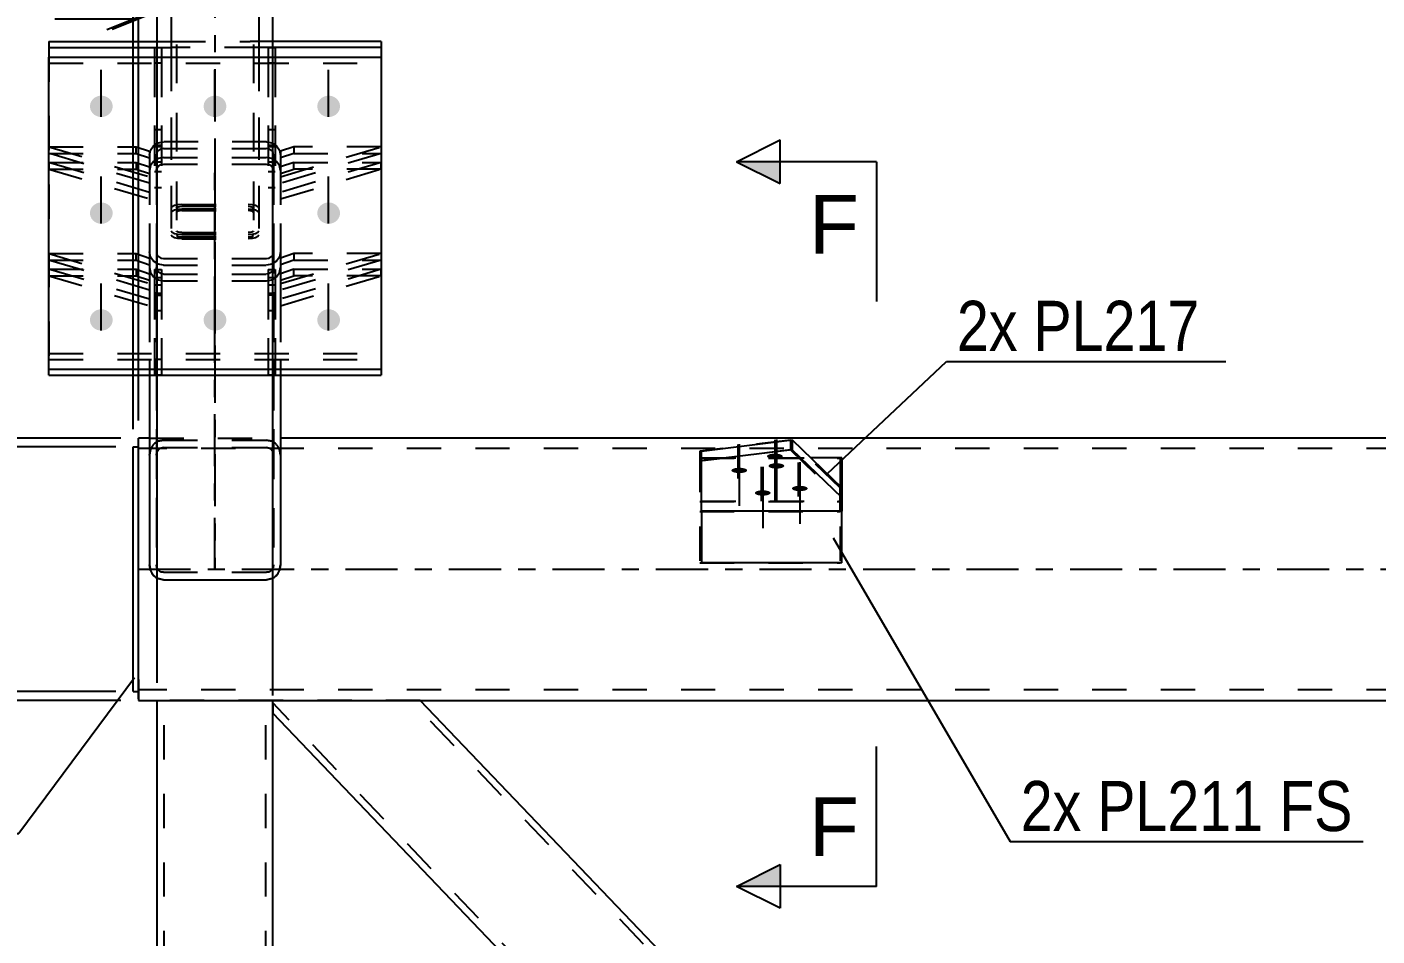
# Model space of a CAD drawing. Header units: millimetres. Extents: x 0 to 841, y 0 to 594.
# Drawn here: x 47.7 to 124.9, y 334.5 to 386.5 of the extents above; entities that cross this region are included whole.
import ezdxf

# ---------------------------------------------------------------- set-up
doc = ezdxf.new("R2010")
doc.units = ezdxf.units.MM
doc.linetypes.add('DXK_LINE_DOT2', pattern=[3.9198, 1.9599, -1.9599])
doc.linetypes.add('DXK_LINE_DOT3', pattern=[5.9187, 2.979, -0.9799, 0.9799, -0.9799])
doc.styles.add('Arial', font='ARIAL.TTF', dxfattribs={"height": 0.2})
doc.styles.add('Arial Narrow', font='ARIALN.TTF', dxfattribs={"height": 0.2})

# ---------------------------------------------------------------- blocks, each defined once
blk = doc.blocks.new('Part-717051872-4476 - 4397')
at = {"color": 7, "linetype": 'DXK_LINE_DOT2'}
for p, q in [((55.43, 371.703), (55.03, 371.703)), ((55.03, 371.703), (55.03, 366.556)), ((55.43, 371.703), (55.43, 366.556)), ((55.03, 371.254), (55.43, 371.254)), ((55.03, 370.249), (55.43, 370.249))]:
    blk.add_line(p, q, dxfattribs=at)
at = {"color": 2, "linetype": 'Continuous'}
blk.add_line((55.43, 366.556), (55.03, 366.556), dxfattribs=at)
blk = doc.blocks.new('Part-717051872-4471 - 4397')
at = {"color": 7, "linetype": 'DXK_LINE_DOT2'}
for p, q in [((55.03, 384.41), (55.03, 377.297)), ((55.43, 384.41), (55.03, 384.41)), ((55.43, 384.41), (55.43, 377.297)), ((55.03, 379.712), (55.43, 379.712)), ((55.03, 378.75), (55.43, 378.75)), ((55.03, 377.297), (55.43, 377.297))]:
    blk.add_line(p, q, dxfattribs=at)
blk = doc.blocks.new('Part-717051872-4463 - 4397')
at = {"color": 7, "linetype": 'DXK_LINE_DOT2'}
for p, q in [((62.979, 379.618), (62.229, 379.361)), ((62.229, 377.908), (67.979, 379.618)), ((62.229, 379.361), (62.229, 377.532)), ((62.979, 379.242), (62.229, 378.985)), ((67.979, 379.242), (62.229, 377.532)), ((67.979, 379.618), (62.979, 379.618)), ((62.979, 379.618), (62.979, 379.242)), ((62.979, 379.242), (67.979, 379.242)), ((67.979, 379.618), (67.979, 379.242))]:
    blk.add_line(p, q, dxfattribs=at)
blk = doc.blocks.new('Part-717051872-4472 - 4397')
at = {"color": 7, "linetype": 'DXK_LINE_DOT2'}
for p, q in [((54.73, 377.015), (48.98, 378.725)), ((48.98, 378.725), (53.98, 378.725)), ((48.98, 378.725), (48.98, 378.349)), ((48.98, 378.349), (54.73, 376.639)), ((48.98, 378.349), (53.98, 378.349)), ((53.98, 378.725), (54.73, 378.469)), ((53.98, 378.725), (53.98, 378.349)), ((53.98, 378.349), (54.73, 378.093)), ((54.73, 378.469), (54.73, 376.639))]:
    blk.add_line(p, q, dxfattribs=at)
blk = doc.blocks.new('Part-717051872-4464 - 4397')
at = {"color": 2, "linetype": 'Continuous'}
for p, q in [((55.029, 385.303), (55.029, 384.752)), ((55.029, 385.303), (55.429, 385.303)), ((55.429, 385.303), (55.429, 384.752))]:
    blk.add_line(p, q, dxfattribs=at)
at = {"color": 7, "linetype": 'DXK_LINE_DOT2'}
for p, q in [((55.029, 384.752), (55.029, 378.19)), ((55.429, 384.752), (55.429, 378.19)), ((55.029, 380.604), (55.429, 380.604)), ((55.029, 379.643), (55.429, 379.643)), ((55.429, 378.19), (55.029, 378.19))]:
    blk.add_line(p, q, dxfattribs=at)
blk = doc.blocks.new('Part-717051872-4473 - 4397')
at = {"color": 7, "linetype": 'DXK_LINE_DOT2'}
for p, q in [((54.73, 370.907), (48.98, 372.617)), ((48.98, 372.617), (53.98, 372.617)), ((48.98, 372.617), (48.98, 372.241)), ((48.98, 372.241), (54.73, 370.531)), ((48.98, 372.241), (53.98, 372.241)), ((53.98, 372.617), (54.73, 372.361)), ((53.98, 372.617), (53.98, 372.241)), ((53.98, 372.241), (54.73, 371.985)), ((54.73, 372.361), (54.73, 370.531))]:
    blk.add_line(p, q, dxfattribs=at)
blk = doc.blocks.new('Part-717051872-4474 - 4397')
at = {"color": 7, "linetype": 'DXK_LINE_DOT2'}
for p, q in [((61.929, 371.703), (61.529, 371.703)), ((61.529, 371.703), (61.529, 366.556)), ((61.929, 371.703), (61.929, 366.556)), ((61.529, 371.254), (61.929, 371.254)), ((61.529, 370.249), (61.929, 370.249))]:
    blk.add_line(p, q, dxfattribs=at)
at = {"color": 2, "linetype": 'Continuous'}
blk.add_line((61.929, 366.556), (61.529, 366.556), dxfattribs=at)
blk = doc.blocks.new('Part-717051872-4475 - 4397')
at = {"color": 7, "linetype": 'DXK_LINE_DOT2'}
for p, q in [((61.529, 384.41), (61.529, 377.297)), ((61.929, 384.41), (61.529, 384.41)), ((61.929, 384.41), (61.929, 377.297)), ((61.529, 379.712), (61.929, 379.712)), ((61.529, 378.75), (61.929, 378.75)), ((61.529, 377.297), (61.929, 377.297))]:
    blk.add_line(p, q, dxfattribs=at)
blk = doc.blocks.new('Bolt-717051872-4483 - 4397')
at = {"linetype": 'Continuous'}
blk.add_hatch(color=1, dxfattribs=at).paths.add_polyline_path([(90.494, 361.767), (90.401, 361.77), (90.311, 361.78), (90.23, 361.796), (90.16, 361.817), (90.105, 361.843), (90.066, 361.873), (90.047, 361.904), (90.047, 361.937), (90.066, 361.968), (90.105, 361.997), (90.16, 362.023), (90.23, 362.045), (90.311, 362.061), (90.401, 362.071), (90.494, 362.074), (90.588, 362.071), (90.677, 362.061), (90.759, 362.045), (90.829, 362.023), (90.884, 361.997), (90.922, 361.968), (90.942, 361.937), (90.942, 361.904), (90.922, 361.873), (90.884, 361.843), (90.829, 361.817), (90.759, 361.796), (90.677, 361.78), (90.588, 361.77)])
at = {"color": 1, "linetype": 'Continuous'}
blk.add_line((90.494, 362.86), (90.494, 359.336), dxfattribs=at)
at = {"color": 1, "linetype": 'DXK_LINE_DOT2'}
for p, q in [((88.374, 362.603), (88.374, 359.079)), ((89.711, 361.313), (89.711, 357.79)), ((91.832, 361.571), (91.832, 358.047))]:
    blk.add_line(p, q, dxfattribs=at)
blk = doc.blocks.new('Part-717051872-4452 - 4397')
at = {"color": 2, "linetype": 'Continuous'}
for p, q in [((53.804, 348.461), (53.804, 362.461)), ((53.804, 362.461), (54.104, 362.461)), ((53.804, 348.461), (54.104, 348.461))]:
    blk.add_line(p, q, dxfattribs=at)
at = {"color": 7, "linetype": 'DXK_LINE_DOT2'}
blk.add_line((54.104, 348.461), (54.104, 362.461), dxfattribs=at)
blk = doc.blocks.new('Part-717051872-4460 - 4397')
at = {"color": 7, "linetype": 'DXK_LINE_DOT2'}
for p, q in [((48.979, 373.134), (48.979, 373.51)), ((48.979, 373.51), (54.729, 371.8)), ((48.979, 373.51), (53.979, 373.51)), ((54.729, 371.424), (48.979, 373.134)), ((48.979, 373.134), (53.979, 373.134)), ((53.979, 373.134), (53.979, 373.51)), ((53.979, 373.51), (54.729, 373.253)), ((53.979, 373.134), (54.729, 372.877)), ((54.729, 373.253), (54.729, 371.424))]:
    blk.add_line(p, q, dxfattribs=at)
blk = doc.blocks.new('Part-717051872-4461 - 4397')
at = {"color": 7, "linetype": 'DXK_LINE_DOT2'}
for p, q in [((48.979, 379.242), (48.979, 379.618)), ((48.979, 379.618), (54.729, 377.908)), ((48.979, 379.618), (53.979, 379.618)), ((54.729, 377.532), (48.979, 379.242)), ((48.979, 379.242), (53.979, 379.242)), ((53.979, 379.242), (53.979, 379.618)), ((53.979, 379.618), (54.729, 379.361)), ((53.979, 379.242), (54.729, 378.985)), ((54.729, 379.361), (54.729, 377.532))]:
    blk.add_line(p, q, dxfattribs=at)
blk = doc.blocks.new('Part-717051872-4462 - 4397')
at = {"color": 7, "linetype": 'DXK_LINE_DOT2'}
for p, q in [((62.979, 373.51), (62.229, 373.253)), ((62.229, 371.8), (67.979, 373.51)), ((62.229, 373.253), (62.229, 371.424)), ((62.979, 373.134), (62.229, 372.877)), ((67.979, 373.134), (62.229, 371.424)), ((67.979, 373.51), (62.979, 373.51)), ((62.979, 373.51), (62.979, 373.134)), ((62.979, 373.134), (67.979, 373.134)), ((67.979, 373.51), (67.979, 373.134))]:
    blk.add_line(p, q, dxfattribs=at)
blk = doc.blocks.new('Part-717051872-4465 - 4397')
at = {"color": 2, "linetype": 'Continuous'}
for p, q in [((61.529, 385.303), (61.529, 384.752)), ((61.529, 385.303), (61.929, 385.303)), ((61.929, 385.303), (61.929, 384.752))]:
    blk.add_line(p, q, dxfattribs=at)
at = {"color": 7, "linetype": 'DXK_LINE_DOT2'}
for p, q in [((61.529, 384.752), (61.529, 378.19)), ((61.929, 384.752), (61.929, 378.19)), ((61.529, 380.604), (61.929, 380.604)), ((61.529, 379.643), (61.929, 379.643)), ((61.929, 378.19), (61.529, 378.19))]:
    blk.add_line(p, q, dxfattribs=at)
blk = doc.blocks.new('Part-717051872-4466 - 4397')
at = {"color": 7, "linetype": 'DXK_LINE_DOT2'}
for p, q in [((55.029, 372.595), (55.029, 367.449)), ((55.029, 372.595), (55.429, 372.595)), ((55.029, 372.147), (55.429, 372.147)), ((55.429, 372.595), (55.429, 367.449)), ((55.029, 371.142), (55.429, 371.142)), ((55.429, 367.449), (55.029, 367.449))]:
    blk.add_line(p, q, dxfattribs=at)
blk = doc.blocks.new('Part-717051872-4467 - 4397')
at = {"color": 7, "linetype": 'DXK_LINE_DOT2'}
for p, q in [((61.529, 372.595), (61.529, 367.449)), ((61.529, 372.595), (61.929, 372.595)), ((61.529, 372.147), (61.929, 372.147)), ((61.929, 372.595), (61.929, 367.449)), ((61.929, 371.142), (61.529, 371.142)), ((61.529, 367.449), (61.929, 367.449))]:
    blk.add_line(p, q, dxfattribs=at)
blk = doc.blocks.new('Part-717051872-4481 - 4397')
at = {"color": 2, "linetype": 'Continuous'}
for p, q in [((54.729, 362.961), (54.104, 362.961)), ((54.104, 349.161), (54.104, 362.961)), ((224.281, 362.961), (62.229, 362.961)), ((54.104, 349.161), (54.104, 347.961)), ((54.104, 347.961), (224.281, 347.961))]:
    blk.add_line(p, q, dxfattribs=at)
at = {"color": 7, "linetype": 'DXK_LINE_DOT2'}
for p, q in [((54.729, 362.961), (62.229, 362.961)), ((224.281, 362.361), (54.104, 362.361)), ((54.104, 348.052), (54.104, 349.161)), ((54.104, 348.561), (54.104, 348.606)), ((224.281, 348.561), (54.104, 348.561))]:
    blk.add_line(p, q, dxfattribs=at)
at = {"color": 7, "linetype": 'DXK_LINE_DOT3'}
blk.add_line((54.104, 355.461), (224.281, 355.461), dxfattribs=at)
blk = doc.blocks.new('Part-717051872-4498 - 4397')
at = {"color": 2, "linetype": 'Continuous'}
for p, q in [((61.768, 347.961), (61.779, 347.573)), ((61.779, 347.573), (61.779, 347.234)), ((134.73, 280.486), (70.216, 347.961)), ((130.165, 275.711), (61.779, 347.234)), ((134.73, 280.486), (130.165, 275.711))]:
    blk.add_line(p, q, dxfattribs=at)
at = {"color": 7, "linetype": 'DXK_LINE_DOT2'}
for p, q in [((70.216, 347.961), (61.768, 347.961)), ((61.779, 347.813), (61.779, 347.961)), ((130.441, 276), (61.779, 347.813)), ((134.454, 280.196), (69.663, 347.961)), ((130.441, 276), (130.462, 276.022))]:
    blk.add_line(p, q, dxfattribs=at)
blk = doc.blocks.new('Part-717051872-4503 - 4397')
at = {"color": 2, "linetype": 'Continuous'}
for p, q in [((55.979, 393.314), (56.025, 393.393)), ((55.979, 393.314), (55.979, 384.752)), ((56.025, 393.393), (56.155, 393.459)), ((56.155, 393.459), (56.35, 393.504)), ((56.35, 393.504), (56.579, 393.519)), ((56.579, 393.519), (60.379, 393.519)), ((60.379, 393.519), (60.609, 393.504)), ((60.609, 393.504), (60.804, 393.459)), ((60.804, 393.459), (60.934, 393.393)), ((60.934, 393.393), (60.979, 393.314)), ((60.979, 393.314), (60.979, 384.752))]:
    blk.add_line(p, q, dxfattribs=at)
at = {"color": 7, "linetype": 'DXK_LINE_DOT2'}
for p, q in [((56.302, 393.353), (56.279, 393.314)), ((56.279, 393.314), (56.279, 374.815)), ((56.367, 393.387), (56.302, 393.353)), ((56.465, 393.409), (56.367, 393.387)), ((56.579, 393.417), (56.465, 393.409)), ((56.579, 393.417), (60.379, 393.417)), ((60.494, 393.409), (60.379, 393.417)), ((60.592, 393.387), (60.494, 393.409)), ((60.657, 393.353), (60.592, 393.387)), ((60.679, 393.314), (60.657, 393.353)), ((60.679, 393.314), (60.679, 374.815)), ((56.025, 391.936), (55.979, 392.014)), ((56.155, 391.869), (56.025, 391.936)), ((56.35, 391.825), (56.155, 391.869)), ((56.279, 392.014), (56.302, 391.975)), ((56.302, 391.975), (56.367, 391.942)), ((56.579, 391.809), (56.35, 391.825)), ((56.367, 391.942), (56.465, 391.92)), ((56.465, 391.92), (56.579, 391.912)), ((56.579, 391.912), (60.379, 391.912)), ((56.579, 391.809), (60.379, 391.809)), ((60.379, 391.912), (60.494, 391.92)), ((60.609, 391.825), (60.379, 391.809)), ((60.494, 391.92), (60.592, 391.942)), ((60.592, 391.942), (60.657, 391.975)), ((60.804, 391.869), (60.609, 391.825)), ((60.657, 391.975), (60.679, 392.014)), ((60.934, 391.936), (60.804, 391.869)), ((60.979, 392.014), (60.934, 391.936)), ((55.979, 384.752), (55.979, 374.815)), ((60.979, 384.752), (60.979, 374.815)), ((56.025, 376.193), (55.979, 376.114)), ((56.155, 376.259), (56.025, 376.193)), ((56.35, 376.304), (56.155, 376.259)), ((56.279, 376.114), (56.302, 376.154)), ((56.302, 376.154), (56.367, 376.187)), ((56.579, 376.319), (56.35, 376.304)), ((56.367, 376.187), (56.465, 376.209)), ((56.465, 376.209), (56.579, 376.217)), ((56.579, 376.319), (60.379, 376.319)), ((56.579, 376.217), (60.379, 376.217)), ((60.609, 376.304), (60.379, 376.319)), ((60.379, 376.217), (60.494, 376.209)), ((60.494, 376.209), (60.592, 376.187)), ((60.592, 376.187), (60.657, 376.154)), ((60.804, 376.259), (60.609, 376.304)), ((60.657, 376.154), (60.679, 376.114)), ((60.934, 376.193), (60.804, 376.259)), ((60.979, 376.114), (60.934, 376.193)), ((55.979, 374.815), (56.025, 374.736)), ((56.025, 374.736), (56.155, 374.669)), ((56.155, 374.669), (56.35, 374.625)), ((56.302, 374.775), (56.279, 374.815)), ((56.367, 374.742), (56.302, 374.775)), ((56.35, 374.625), (56.579, 374.609)), ((56.465, 374.72), (56.367, 374.742)), ((56.579, 374.712), (56.465, 374.72)), ((56.579, 374.712), (60.379, 374.712)), ((56.579, 374.609), (60.379, 374.609)), ((60.494, 374.72), (60.379, 374.712)), ((60.379, 374.609), (60.609, 374.625)), ((60.592, 374.742), (60.494, 374.72)), ((60.657, 374.775), (60.592, 374.742)), ((60.609, 374.625), (60.804, 374.669)), ((60.679, 374.815), (60.657, 374.775)), ((60.804, 374.669), (60.934, 374.736)), ((60.934, 374.736), (60.979, 374.815))]:
    blk.add_line(p, q, dxfattribs=at)
blk = doc.blocks.new('Part-717051872-4506 - 4397')
at = {"color": 2, "linetype": 'Continuous'}
for p, q in [((48.979, 366.556), (48.979, 384.752)), ((48.979, 384.752), (67.979, 384.752)), ((67.979, 384.752), (67.979, 366.556)), ((48.979, 366.898), (67.979, 366.898)), ((48.979, 366.556), (67.979, 366.556))]:
    blk.add_line(p, q, dxfattribs=at)
at = {"color": 7, "linetype": 'DXK_LINE_DOT2'}
blk.add_line((48.979, 384.41), (67.979, 384.41), dxfattribs=at)
blk = doc.blocks.new('Part-717051872-4507 - 4397')
at = {"color": 7, "linetype": 'DXK_LINE_DOT2'}
for p, q in [((54.964, 379.679), (55.223, 379.842)), ((55.223, 379.842), (55.529, 379.9)), ((61.429, 379.9), (55.529, 379.9)), ((61.429, 379.9), (61.736, 379.842)), ((61.736, 379.842), (61.995, 379.679)), ((54.729, 379.148), (54.79, 379.436)), ((54.729, 379.148), (54.729, 355.71)), ((54.79, 379.436), (54.964, 379.679)), ((55.16, 379.292), (55.129, 379.148)), ((55.129, 379.148), (55.129, 355.71)), ((55.247, 379.414), (55.16, 379.292)), ((55.376, 379.495), (55.247, 379.414)), ((55.529, 379.524), (55.376, 379.495)), ((55.529, 379.524), (61.429, 379.524)), ((61.583, 379.495), (61.429, 379.524)), ((61.712, 379.414), (61.583, 379.495)), ((61.799, 379.292), (61.712, 379.414)), ((61.829, 379.148), (61.799, 379.292)), ((61.829, 379.148), (61.829, 362.869)), ((61.995, 379.679), (62.169, 379.436)), ((62.169, 379.436), (62.229, 379.148)), ((62.229, 379.148), (62.229, 362.869)), ((54.79, 373.316), (54.729, 373.604)), ((54.964, 373.072), (54.79, 373.316)), ((55.223, 372.909), (54.964, 373.072)), ((55.129, 373.604), (55.16, 373.46)), ((55.16, 373.46), (55.247, 373.338)), ((55.529, 372.852), (55.223, 372.909)), ((55.247, 373.338), (55.376, 373.256)), ((55.376, 373.256), (55.529, 373.228)), ((55.529, 373.228), (61.429, 373.228)), ((61.429, 373.228), (61.583, 373.256)), ((61.736, 372.909), (61.429, 372.852)), ((61.583, 373.256), (61.712, 373.338)), ((61.712, 373.338), (61.799, 373.46)), ((61.995, 373.072), (61.736, 372.909)), ((61.799, 373.46), (61.829, 373.604)), ((62.169, 373.316), (61.995, 373.072)), ((62.229, 373.604), (62.169, 373.316)), ((55.529, 372.852), (61.429, 372.852)), ((55.529, 362.84), (55.223, 362.775)), ((55.529, 362.84), (61.429, 362.84)), ((61.736, 362.775), (61.429, 362.84)), ((61.829, 362.869), (61.829, 355.71)), ((62.229, 362.869), (62.229, 355.71)), ((54.773, 362.22), (54.729, 361.988)), ((54.79, 362.314), (54.773, 362.22)), ((55.129, 361.988), (55.16, 362.151)), ((55.376, 362.382), (55.529, 362.414)), ((55.529, 362.414), (61.429, 362.414)), ((61.429, 362.414), (61.583, 362.382)), ((61.799, 362.151), (61.829, 361.988)), ((62.186, 362.22), (62.169, 362.314)), ((62.229, 361.988), (62.186, 362.22)), ((54.729, 355.71), (54.79, 355.384)), ((55.16, 355.547), (55.129, 355.71)), ((55.529, 355.284), (55.376, 355.316)), ((55.529, 355.284), (61.429, 355.284)), ((61.583, 355.316), (61.429, 355.284)), ((61.829, 355.71), (61.799, 355.547)), ((62.169, 355.384), (62.229, 355.71)), ((55.223, 354.923), (55.529, 354.858)), ((55.529, 354.858), (61.429, 354.858)), ((61.429, 354.858), (61.736, 354.923))]:
    blk.add_line(p, q, dxfattribs=at)
at = {"color": 7, "linetype": 'DXK_LINE_DOT3'}
blk.add_line((58.479, 379.796), (58.479, 355.429), dxfattribs=at)
at = {"color": 7, "linetype": 'DXK_LINE_DOT2'}
for centre, radius, start, end in [((55.564, 362.021), 0.827, 114.31993, 159.24166), ((55.547, 362.005), 0.414, 114.31993, 159.24166), ((61.412, 362.005), 0.414, 20.75834, 65.68007), ((61.395, 362.021), 0.827, 20.75834, 65.68007), ((55.564, 355.677), 0.827, 200.75834, 245.68007), ((55.547, 355.693), 0.414, 200.75834, 245.68007), ((61.412, 355.693), 0.414, 294.31993, 339.24166), ((61.395, 355.677), 0.827, 294.31993, 339.24166)]:
    blk.add_arc(centre, radius, start, end, dxfattribs=at)
blk = doc.blocks.new('Part-717051872-4513 - 4397')
at = {"color": 7, "linetype": 'DXK_LINE_DOT2'}
for p, q in [((54.79, 378.543), (54.729, 378.255)), ((54.964, 378.787), (54.79, 378.543)), ((55.223, 378.95), (54.964, 378.787)), ((55.129, 378.255), (55.16, 378.399)), ((55.16, 378.399), (55.247, 378.521)), ((55.529, 379.007), (55.223, 378.95)), ((55.247, 378.521), (55.376, 378.602)), ((55.376, 378.602), (55.529, 378.631)), ((55.529, 379.007), (61.429, 379.007)), ((55.529, 378.631), (61.429, 378.631)), ((61.736, 378.95), (61.429, 379.007)), ((61.429, 378.631), (61.583, 378.602)), ((61.583, 378.602), (61.712, 378.521)), ((61.712, 378.521), (61.799, 378.399)), ((61.995, 378.787), (61.736, 378.95)), ((61.799, 378.399), (61.829, 378.255)), ((62.169, 378.543), (61.995, 378.787)), ((62.229, 378.255), (62.169, 378.543)), ((54.729, 378.255), (54.729, 366.556)), ((55.129, 378.255), (55.129, 355.709)), ((61.829, 378.255), (61.829, 355.709)), ((62.229, 378.255), (62.229, 366.556)), ((54.729, 372.711), (54.79, 372.423)), ((54.79, 372.423), (54.964, 372.179)), ((54.964, 372.179), (55.223, 372.016)), ((55.16, 372.567), (55.129, 372.711)), ((55.247, 372.445), (55.16, 372.567)), ((55.376, 372.364), (55.247, 372.445)), ((55.529, 372.335), (55.376, 372.364)), ((55.529, 372.335), (61.429, 372.335)), ((61.583, 372.364), (61.429, 372.335)), ((61.712, 372.445), (61.583, 372.364)), ((61.799, 372.567), (61.712, 372.445)), ((61.736, 372.016), (61.995, 372.179)), ((61.829, 372.711), (61.799, 372.567)), ((61.995, 372.179), (62.169, 372.423)), ((62.169, 372.423), (62.229, 372.711)), ((55.223, 372.016), (55.529, 371.959)), ((55.529, 371.959), (61.429, 371.959)), ((61.429, 371.959), (61.736, 372.016)), ((55.223, 362.775), (55.529, 362.839)), ((55.529, 362.839), (61.429, 362.839)), ((61.429, 362.839), (61.736, 362.775)), ((54.729, 361.988), (54.79, 362.314)), ((55.16, 362.151), (55.129, 361.988)), ((55.529, 362.414), (55.376, 362.381)), ((55.529, 362.414), (61.429, 362.414)), ((61.583, 362.381), (61.429, 362.414)), ((61.829, 361.988), (61.799, 362.151)), ((62.169, 362.314), (62.229, 361.988)), ((55.129, 355.709), (55.16, 355.546)), ((55.376, 355.316), (55.529, 355.284)), ((55.529, 355.284), (61.429, 355.284)), ((61.429, 355.284), (61.583, 355.316)), ((61.799, 355.546), (61.829, 355.709))]:
    blk.add_line(p, q, dxfattribs=at)
at = {"color": 7, "linetype": 'DXK_LINE_DOT3'}
blk.add_line((58.479, 355.428), (58.479, 378.903), dxfattribs=at)
at = {"color": 2, "linetype": 'Continuous'}
for p, q in [((54.729, 366.556), (54.729, 355.709)), ((62.229, 366.556), (62.229, 355.709)), ((54.79, 355.384), (54.729, 355.709)), ((62.229, 355.709), (62.169, 355.384)), ((55.529, 354.858), (55.223, 354.923)), ((55.529, 354.858), (61.429, 354.858)), ((61.736, 354.923), (61.429, 354.858))]:
    blk.add_line(p, q, dxfattribs=at)
at = {"color": 7, "linetype": 'DXK_LINE_DOT2'}
for centre, radius, start, end in [((55.564, 362.021), 0.827, 114.32, 159.24172), ((55.547, 362.004), 0.414, 114.32, 159.24172), ((61.412, 362.004), 0.414, 20.75828, 65.68), ((61.395, 362.021), 0.827, 20.75828, 65.68), ((55.547, 355.693), 0.414, 200.75828, 245.68), ((61.412, 355.693), 0.414, 294.32, 339.24172)]:
    blk.add_arc(centre, radius, start, end, dxfattribs=at)
at = {"color": 2, "linetype": 'Continuous'}
for centre, start, end in [((55.564, 355.677), 200.75828, 245.68), ((61.395, 355.677), 294.32, 339.24172)]:
    blk.add_arc(centre, 0.827, start, end, dxfattribs=at)
blk = doc.blocks.new('Part-717051872-4523 - 4397')
at = {"color": 7, "linetype": 'DXK_LINE_DOT2'}
for p, q in [((62.98, 378.725), (62.23, 378.469)), ((67.98, 378.725), (62.23, 377.015)), ((62.23, 378.469), (62.23, 376.639)), ((62.23, 378.093), (62.98, 378.349)), ((62.23, 376.639), (67.98, 378.349)), ((62.98, 378.349), (62.98, 378.725)), ((62.98, 378.725), (67.98, 378.725)), ((67.98, 378.349), (62.98, 378.349)), ((67.98, 378.349), (67.98, 378.725))]:
    blk.add_line(p, q, dxfattribs=at)
blk = doc.blocks.new('Part-717051872-4544 - 4397')
at = {"color": 2, "linetype": 'Continuous'}
for p, q in [((48.979, 385.645), (55.979, 385.645)), ((48.979, 385.645), (48.979, 384.752)), ((48.979, 385.303), (55.979, 385.303)), ((67.979, 385.645), (60.979, 385.645)), ((67.979, 385.303), (60.979, 385.303)), ((67.979, 385.645), (67.979, 384.752))]:
    blk.add_line(p, q, dxfattribs=at)
at = {"color": 7, "linetype": 'DXK_LINE_DOT2'}
for p, q in [((48.979, 385.303), (48.979, 367.449)), ((55.979, 385.645), (60.494, 385.645)), ((60.979, 385.303), (55.979, 385.303)), ((60.979, 385.645), (60.494, 385.645)), ((67.979, 384.752), (67.979, 367.449)), ((48.979, 367.791), (67.979, 367.791)), ((48.979, 367.449), (67.979, 367.449))]:
    blk.add_line(p, q, dxfattribs=at)
blk = doc.blocks.new('Part-717051872-4553 - 4397')
at = {"color": 7, "linetype": 'DXK_LINE_DOT2'}
for p, q in [((62.98, 372.617), (62.23, 372.361)), ((67.98, 372.617), (62.23, 370.907)), ((62.23, 372.361), (62.23, 370.531)), ((62.23, 371.985), (62.98, 372.241)), ((62.23, 370.531), (67.98, 372.241)), ((62.98, 372.241), (62.98, 372.617)), ((62.98, 372.617), (67.98, 372.617)), ((67.98, 372.241), (62.98, 372.241)), ((67.98, 372.241), (67.98, 372.617))]:
    blk.add_line(p, q, dxfattribs=at)
blk = doc.blocks.new('Bolt-717051872-4554 - 4397')
at = {"linetype": 'Continuous'}
for points in [[(90.582, 361.521), (90.676, 361.518), (90.766, 361.508), (90.847, 361.492), (90.917, 361.471), (90.972, 361.444), (91.01, 361.415), (91.03, 361.384), (91.03, 361.351), (91.01, 361.32), (90.972, 361.291), (90.917, 361.265), (90.847, 361.243), (90.766, 361.227), (90.676, 361.217), (90.582, 361.214), (90.489, 361.217), (90.399, 361.227), (90.318, 361.243), (90.248, 361.265), (90.193, 361.291), (90.154, 361.32), (90.135, 361.351), (90.135, 361.384), (90.154, 361.415), (90.193, 361.444), (90.248, 361.471), (90.318, 361.492), (90.399, 361.508), (90.489, 361.518)], [(88.462, 361.264), (88.555, 361.261), (88.645, 361.251), (88.726, 361.235), (88.796, 361.213), (88.852, 361.187), (88.89, 361.158), (88.909, 361.126), (88.909, 361.094), (88.89, 361.063), (88.852, 361.033), (88.796, 361.007), (88.726, 360.986), (88.645, 360.97), (88.555, 360.96), (88.462, 360.956), (88.368, 360.96), (88.279, 360.97), (88.197, 360.986), (88.128, 361.007), (88.072, 361.033), (88.034, 361.063), (88.014, 361.094), (88.014, 361.126), (88.034, 361.158), (88.072, 361.187), (88.128, 361.213), (88.197, 361.235), (88.279, 361.251), (88.368, 361.261)], [(89.799, 359.975), (89.893, 359.971), (89.982, 359.961), (90.064, 359.945), (90.134, 359.924), (90.189, 359.898), (90.227, 359.868), (90.247, 359.837), (90.247, 359.805), (90.227, 359.773), (90.189, 359.744), (90.134, 359.718), (90.064, 359.696), (89.982, 359.68), (89.893, 359.67), (89.799, 359.667), (89.706, 359.67), (89.616, 359.68), (89.535, 359.696), (89.465, 359.718), (89.409, 359.744), (89.371, 359.773), (89.352, 359.805), (89.352, 359.837), (89.371, 359.868), (89.409, 359.898), (89.465, 359.924), (89.535, 359.945), (89.616, 359.961), (89.706, 359.971)], [(91.92, 360.232), (92.013, 360.229), (92.103, 360.219), (92.184, 360.203), (92.254, 360.181), (92.309, 360.155), (92.348, 360.126), (92.367, 360.094), (92.367, 360.062), (92.348, 360.031), (92.309, 360.001), (92.254, 359.975), (92.184, 359.954), (92.103, 359.938), (92.013, 359.928), (91.92, 359.924), (91.826, 359.928), (91.737, 359.938), (91.655, 359.954), (91.585, 359.975), (91.53, 360.001), (91.492, 360.031), (91.472, 360.062), (91.472, 360.094), (91.492, 360.126), (91.53, 360.155), (91.585, 360.181), (91.655, 360.203), (91.737, 360.219), (91.826, 360.229)]]:
    blk.add_hatch(color=1, dxfattribs=at).paths.add_polyline_path(points)
at = {"color": 1, "linetype": 'Continuous'}
for p, q in [((90.582, 362.871), (90.582, 359.347)), ((88.462, 362.614), (88.462, 359.09)), ((89.799, 361.324), (89.799, 357.801)), ((91.92, 361.582), (91.92, 358.058))]:
    blk.add_line(p, q, dxfattribs=at)
blk = doc.blocks.new('Bolt-717051872-4555 - 4397')
at = {"linetype": 'Continuous'}
for points in [[(51.979, 381.322), (51.844, 381.336), (51.715, 381.375), (51.597, 381.439), (51.496, 381.524), (51.417, 381.628), (51.361, 381.744), (51.333, 381.869), (51.333, 381.997), (51.361, 382.122), (51.417, 382.238), (51.496, 382.342), (51.597, 382.427), (51.715, 382.491), (51.844, 382.531), (51.979, 382.544), (52.115, 382.531), (52.244, 382.491), (52.361, 382.427), (52.462, 382.342), (52.542, 382.238), (52.598, 382.122), (52.626, 381.997), (52.626, 381.869), (52.598, 381.744), (52.542, 381.628), (52.462, 381.524), (52.361, 381.439), (52.244, 381.375), (52.115, 381.336)], [(58.479, 381.322), (58.344, 381.336), (58.215, 381.375), (58.097, 381.439), (57.996, 381.524), (57.917, 381.628), (57.861, 381.744), (57.833, 381.869), (57.833, 381.997), (57.861, 382.122), (57.917, 382.238), (57.996, 382.342), (58.097, 382.427), (58.215, 382.491), (58.344, 382.531), (58.479, 382.544), (58.615, 382.531), (58.744, 382.491), (58.861, 382.427), (58.962, 382.342), (59.042, 382.238), (59.098, 382.122), (59.126, 381.997), (59.126, 381.869), (59.098, 381.744), (59.042, 381.628), (58.962, 381.524), (58.861, 381.439), (58.744, 381.375), (58.615, 381.336)], [(64.979, 381.322), (64.844, 381.336), (64.715, 381.375), (64.597, 381.439), (64.496, 381.524), (64.417, 381.628), (64.361, 381.744), (64.333, 381.869), (64.333, 381.997), (64.361, 382.122), (64.417, 382.238), (64.496, 382.342), (64.597, 382.427), (64.715, 382.491), (64.844, 382.531), (64.979, 382.544), (65.115, 382.531), (65.244, 382.491), (65.361, 382.427), (65.462, 382.342), (65.542, 382.238), (65.598, 382.122), (65.626, 381.997), (65.626, 381.869), (65.598, 381.744), (65.542, 381.628), (65.462, 381.524), (65.361, 381.439), (65.244, 381.375), (65.115, 381.336)], [(51.979, 375.214), (51.844, 375.228), (51.715, 375.267), (51.597, 375.331), (51.496, 375.416), (51.417, 375.52), (51.361, 375.636), (51.333, 375.761), (51.333, 375.889), (51.361, 376.014), (51.417, 376.13), (51.496, 376.234), (51.597, 376.319), (51.715, 376.383), (51.844, 376.423), (51.979, 376.436), (52.115, 376.423), (52.244, 376.383), (52.361, 376.319), (52.462, 376.234), (52.542, 376.13), (52.598, 376.014), (52.626, 375.889), (52.626, 375.761), (52.598, 375.636), (52.542, 375.52), (52.462, 375.416), (52.361, 375.331), (52.244, 375.267), (52.115, 375.228)], [(64.979, 375.214), (64.844, 375.228), (64.715, 375.267), (64.597, 375.331), (64.496, 375.416), (64.417, 375.52), (64.361, 375.636), (64.333, 375.761), (64.333, 375.889), (64.361, 376.014), (64.417, 376.13), (64.496, 376.234), (64.597, 376.319), (64.715, 376.383), (64.844, 376.423), (64.979, 376.436), (65.115, 376.423), (65.244, 376.383), (65.361, 376.319), (65.462, 376.234), (65.542, 376.13), (65.598, 376.014), (65.626, 375.889), (65.626, 375.761), (65.598, 375.636), (65.542, 375.52), (65.462, 375.416), (65.361, 375.331), (65.244, 375.267), (65.115, 375.228)], [(51.979, 369.106), (51.844, 369.12), (51.715, 369.159), (51.597, 369.223), (51.496, 369.308), (51.417, 369.412), (51.361, 369.528), (51.333, 369.653), (51.333, 369.781), (51.361, 369.906), (51.417, 370.022), (51.496, 370.126), (51.597, 370.211), (51.715, 370.275), (51.844, 370.315), (51.979, 370.328), (52.115, 370.315), (52.244, 370.275), (52.361, 370.211), (52.462, 370.126), (52.542, 370.022), (52.598, 369.906), (52.626, 369.781), (52.626, 369.653), (52.598, 369.528), (52.542, 369.412), (52.462, 369.308), (52.361, 369.223), (52.244, 369.159), (52.115, 369.12)], [(58.479, 369.106), (58.344, 369.12), (58.215, 369.159), (58.097, 369.223), (57.996, 369.308), (57.917, 369.412), (57.861, 369.528), (57.833, 369.653), (57.833, 369.781), (57.861, 369.906), (57.917, 370.022), (57.996, 370.126), (58.097, 370.211), (58.215, 370.275), (58.344, 370.315), (58.479, 370.328), (58.615, 370.315), (58.744, 370.275), (58.861, 370.211), (58.962, 370.126), (59.042, 370.022), (59.098, 369.906), (59.126, 369.781), (59.126, 369.653), (59.098, 369.528), (59.042, 369.412), (58.962, 369.308), (58.861, 369.223), (58.744, 369.159), (58.615, 369.12)], [(64.979, 369.106), (64.844, 369.12), (64.715, 369.159), (64.597, 369.223), (64.496, 369.308), (64.417, 369.412), (64.361, 369.528), (64.333, 369.653), (64.333, 369.781), (64.361, 369.906), (64.417, 370.022), (64.496, 370.126), (64.597, 370.211), (64.715, 370.275), (64.844, 370.315), (64.979, 370.328), (65.115, 370.315), (65.244, 370.275), (65.361, 370.211), (65.462, 370.126), (65.542, 370.022), (65.598, 369.906), (65.626, 369.781), (65.626, 369.653), (65.598, 369.528), (65.542, 369.412), (65.462, 369.308), (65.361, 369.223), (65.244, 369.159), (65.115, 369.12)]]:
    blk.add_hatch(color=1, dxfattribs=at).paths.add_polyline_path(points)
at = {"color": 1, "linetype": 'Continuous'}
for p, q in [((51.979, 381.335), (51.979, 383.13)), ((58.479, 381.335), (58.479, 383.13)), ((64.979, 381.335), (64.979, 383.13)), ((51.979, 375.227), (51.979, 377.022)), ((64.979, 375.227), (64.979, 377.022)), ((51.979, 369.119), (51.979, 370.914)), ((58.479, 369.119), (58.479, 370.914)), ((64.979, 369.119), (64.979, 370.914))]:
    blk.add_line(p, q, dxfattribs=at)
blk = doc.blocks.new('Part-717051872-4560 - 4397')
at = {"color": 7, "linetype": 'DXK_LINE_DOT2'}
for p, q in [((91.392, 362.846), (86.21, 362.203)), ((94.233, 360.106), (91.392, 362.846)), ((91.392, 362.846), (91.392, 362.282)), ((91.392, 362.282), (86.21, 361.639)), ((86.21, 362.203), (86.21, 358.771)), ((91.392, 362.282), (94.233, 359.542)), ((94.233, 358.771), (94.233, 360.106)), ((86.21, 359.335), (94.233, 359.335)), ((86.21, 358.771), (94.233, 358.771))]:
    blk.add_line(p, q, dxfattribs=at)
blk = doc.blocks.new('Part-717051872-4565 - 4397')
at = {"color": 2, "linetype": 'Continuous'}
for p, q in [((86.298, 362.214), (91.48, 362.857)), ((91.48, 362.857), (94.321, 360.117)), ((91.48, 362.857), (91.48, 362.293)), ((91.48, 362.293), (86.298, 361.65)), ((86.298, 358.782), (86.298, 362.214)), ((94.321, 359.553), (91.48, 362.293)), ((94.321, 360.117), (94.321, 358.782)), ((94.321, 358.782), (86.298, 358.782))]:
    blk.add_line(p, q, dxfattribs=at)
at = {"color": 7, "linetype": 'DXK_LINE_DOT2'}
blk.add_line((86.298, 359.346), (94.321, 359.346), dxfattribs=at)
blk = doc.blocks.new('Part-717051872-4570 - 4397')
at = {"color": 2, "linetype": 'Continuous'}
for p, q in [((55.179, 207.222), (55.179, 347.961)), ((61.779, 207.222), (61.779, 347.234))]:
    blk.add_line(p, q, dxfattribs=at)
at = {"color": 7, "linetype": 'DXK_LINE_DOT2'}
for p, q in [((61.779, 347.961), (55.179, 347.961)), ((55.579, 203.461), (55.579, 347.961)), ((61.379, 203.461), (61.379, 347.961)), ((61.779, 347.234), (61.779, 347.961))]:
    blk.add_line(p, q, dxfattribs=at)
blk = doc.blocks.new('Part-717051872-4575 - 4397')
at = {"color": 7, "linetype": 'DXK_LINE_DOT2'}
for p, q in [((86.298, 358.782), (86.298, 361.83)), ((86.298, 361.83), (92.545, 361.83)), ((94.321, 360.117), (94.321, 358.782))]:
    blk.add_line(p, q, dxfattribs=at)
at = {"color": 2, "linetype": 'Continuous'}
for p, q in [((94.321, 361.83), (92.545, 361.83)), ((94.321, 361.83), (94.321, 360.117)), ((86.298, 358.782), (86.298, 355.83)), ((94.321, 355.83), (94.321, 358.782)), ((94.321, 355.83), (86.298, 355.83))]:
    blk.add_line(p, q, dxfattribs=at)
blk = doc.blocks.new('Part-717051872-4580 - 4397')
at = {"color": 7, "linetype": 'DXK_LINE_DOT2'}
for p, q in [((86.21, 361.819), (86.21, 355.819)), ((86.21, 361.819), (94.233, 361.819)), ((94.233, 361.819), (94.233, 355.819)), ((86.21, 355.819), (94.233, 355.819))]:
    blk.add_line(p, q, dxfattribs=at)
blk = doc.blocks.new('Part-717051872-4583 - 4397')
at = {"color": 7, "linetype": 'DXK_LINE_DOT3'}
blk.add_line((58.479, 401.806), (58.479, 365.822), dxfattribs=at)
at = {"color": 7, "linetype": 'DXK_LINE_DOT2'}
for p, q in [((56.025, 393.139), (55.979, 393.061)), ((55.979, 393.061), (55.979, 374.567)), ((56.155, 393.206), (56.025, 393.139)), ((56.35, 393.25), (56.155, 393.206)), ((56.279, 393.061), (56.302, 393.1)), ((56.279, 393.061), (56.279, 374.567)), ((56.302, 393.1), (56.367, 393.133)), ((56.579, 393.266), (56.35, 393.25)), ((56.367, 393.133), (56.465, 393.156)), ((56.465, 393.156), (56.579, 393.163)), ((56.579, 393.266), (60.379, 393.266)), ((56.579, 393.163), (60.379, 393.163)), ((60.609, 393.25), (60.379, 393.266)), ((60.379, 393.163), (60.494, 393.156)), ((60.494, 393.156), (60.592, 393.133)), ((60.592, 393.133), (60.657, 393.1)), ((60.804, 393.206), (60.609, 393.25)), ((60.657, 393.1), (60.679, 393.061)), ((60.679, 393.061), (60.679, 374.567)), ((60.934, 393.139), (60.804, 393.206)), ((60.979, 393.061), (60.934, 393.139)), ((60.979, 393.061), (60.979, 374.567)), ((55.979, 391.76), (56.025, 391.681)), ((56.025, 391.681), (56.155, 391.615)), ((56.155, 391.615), (56.35, 391.57)), ((56.302, 391.721), (56.279, 391.76)), ((56.367, 391.687), (56.302, 391.721)), ((56.35, 391.57), (56.579, 391.554)), ((56.465, 391.665), (56.367, 391.687)), ((56.579, 391.657), (56.465, 391.665)), ((56.579, 391.657), (60.379, 391.657)), ((56.579, 391.554), (60.379, 391.554)), ((60.494, 391.665), (60.379, 391.657)), ((60.379, 391.554), (60.609, 391.57)), ((60.592, 391.687), (60.494, 391.665)), ((60.657, 391.721), (60.592, 391.687)), ((60.609, 391.57), (60.804, 391.615)), ((60.679, 391.76), (60.657, 391.721)), ((60.804, 391.615), (60.934, 391.681)), ((60.934, 391.681), (60.979, 391.76)), ((55.979, 375.868), (56.025, 375.947)), ((56.025, 375.947), (56.155, 376.013)), ((56.155, 376.013), (56.35, 376.058)), ((56.35, 376.058), (56.579, 376.073)), ((56.465, 375.963), (56.367, 375.941)), ((56.579, 375.971), (56.465, 375.963)), ((56.579, 376.073), (60.379, 376.073)), ((56.579, 375.971), (60.379, 375.971)), ((60.379, 376.073), (60.609, 376.058)), ((60.494, 375.963), (60.379, 375.971)), ((60.592, 375.941), (60.494, 375.963)), ((60.609, 376.058), (60.804, 376.013)), ((60.804, 376.013), (60.934, 375.947)), ((60.934, 375.947), (60.979, 375.868)), ((56.302, 375.907), (56.279, 375.868)), ((56.367, 375.941), (56.302, 375.907)), ((60.657, 375.907), (60.592, 375.941)), ((60.679, 375.868), (60.657, 375.907)), ((56.025, 374.489), (55.979, 374.567)), ((56.155, 374.422), (56.025, 374.489)), ((56.35, 374.377), (56.155, 374.422)), ((56.279, 374.567), (56.302, 374.528)), ((56.302, 374.528), (56.367, 374.495)), ((56.367, 374.495), (56.465, 374.472)), ((56.465, 374.472), (56.579, 374.464)), ((56.579, 374.464), (60.379, 374.464)), ((60.379, 374.464), (60.494, 374.472)), ((60.494, 374.472), (60.592, 374.495)), ((60.592, 374.495), (60.657, 374.528)), ((60.804, 374.422), (60.609, 374.377)), ((60.657, 374.528), (60.679, 374.567)), ((60.934, 374.489), (60.804, 374.422)), ((60.979, 374.567), (60.934, 374.489)), ((56.579, 374.362), (56.35, 374.377)), ((56.579, 374.362), (60.379, 374.362)), ((60.609, 374.377), (60.379, 374.362))]:
    blk.add_line(p, q, dxfattribs=at)
blk = doc.blocks.new('Bolt-717051872-4584 - 4397')
at = {"color": 1, "linetype": 'DXK_LINE_DOT2'}
for p, q in [((51.979, 382.227), (51.979, 384.023)), ((58.479, 382.227), (58.479, 384.023)), ((64.979, 382.227), (64.979, 384.023)), ((51.979, 376.119), (51.979, 377.915)), ((64.979, 376.119), (64.979, 377.915)), ((51.979, 370.011), (51.979, 371.807)), ((58.479, 370.011), (58.479, 371.807)), ((64.979, 370.011), (64.979, 371.807))]:
    blk.add_line(p, q, dxfattribs=at)
blk = doc.blocks.new('StraightDimension-717051872-4665 - 4397')
at = {"color": 7, "linetype": 'Continuous'}
for p, q in [((33.532, 349.961), (34.732, 346.961)), ((34.732, 346.461), (33.532, 349.461)), ((52.804, 348.461), (31.282, 348.461)), ((34.132, 347.961), (34.132, 348.461)), ((53.104, 347.961), (31.282, 347.961)), ((34.132, 347.961), (34.132, 342.054)), ((34.132, 347.961), (34.132, 342.054))]:
    blk.add_line(p, q, dxfattribs=at)
at = {"color": 0}
blk.add_wipeout([(33.382, 347.436), (29.182, 347.436), (29.182, 342.579), (33.382, 342.579)], dxfattribs=at)
at = {"color": 3, "style": 'Arial Narrow'}
blk.add_text('10', height=2.8633, rotation=90.00021, dxfattribs=at).set_placement((32.782, 343.179))
blk = doc.blocks.new('StraightDimension-717051872-4640 - 4397')
at = {"color": 7, "linetype": 'Continuous'}
for p, q in [((53.804, 363.461), (53.804, 389.771)), ((54.104, 385.41), (54.104, 389.771)), ((53.804, 386.921), (49.331, 386.921)), ((53.804, 386.921), (49.331, 386.921)), ((52.304, 386.321), (55.304, 387.521)), ((55.604, 387.521), (52.604, 386.321)), ((53.804, 386.921), (54.104, 386.921))]:
    blk.add_line(p, q, dxfattribs=at)
at = {"color": 0}
blk.add_wipeout([(53.279, 387.671), (53.279, 391.871), (49.856, 391.871), (49.856, 387.671)], dxfattribs=at)
at = {"color": 3, "style": 'Arial'}
blk.add_text('6', height=2.865, dxfattribs=at).set_placement((50.456, 388.271))
blk = doc.blocks.new('StraightDimension-717051872-14373 - 4397')
at = {"color": 7, "linetype": 'Continuous'}
for p, q in [((55.179, 348.961), (55.179, 416.481)), ((54.104, 363.961), (54.104, 411.353)), ((52.604, 403.125), (55.604, 404.325)), ((56.679, 404.325), (53.679, 403.125)), ((54.104, 403.725), (55.179, 403.725))]:
    blk.add_line(p, q, dxfattribs=at)
at = {"color": 0, "linetype": 'Continuous'}
blk.add_wipeout([(54.579, 417.081), (50.379, 417.081), (50.379, 412.225), (54.579, 412.225)], dxfattribs=at)
at = {"color": 3, "linetype": 'Continuous', "style": 'Arial Narrow'}
blk.add_text('22', height=2.8633, rotation=90.00021, dxfattribs=at).set_placement((53.979, 412.825))
at = {"color": 0}
blk.add_wipeout([(57.07, 404.475), (57.07, 408.675), (52.214, 408.675), (52.214, 404.475)], dxfattribs=at)
at = {"color": 3, "style": 'Arial Narrow'}
blk.add_text('22', height=2.8633, dxfattribs=at).set_placement((52.814, 405.075))
at = {"color": 0, "linetype": 'Continuous'}
blk.add_wipeout([(53.504, 411.953), (49.304, 411.953), (49.304, 408.925), (53.504, 408.925)], dxfattribs=at)
at = {"color": 3, "linetype": 'Continuous', "style": 'Arial Narrow'}
blk.add_text('0', height=2.863, rotation=90.00021, dxfattribs=at).set_placement((52.904, 409.525))
blk = doc.blocks.new('StraightDimension-717051872-4675 - 4397')
at = {"color": 7, "linetype": 'Continuous'}
for p, q in [((34.732, 360.961), (33.532, 363.961)), ((52.804, 362.461), (31.282, 362.461)), ((34.132, 348.461), (34.132, 362.461)), ((33.532, 349.961), (34.732, 346.961)), ((52.804, 348.461), (31.282, 348.461))]:
    blk.add_line(p, q, dxfattribs=at)
at = {"color": 0}
blk.add_wipeout([(33.382, 358.803), (29.182, 358.803), (29.182, 352.118), (33.382, 352.118)], dxfattribs=at)
at = {"color": 3, "style": 'Arial Narrow'}
blk.add_text('280', height=2.8633, rotation=90.00021, dxfattribs=at).set_placement((32.782, 352.718))
blk = doc.blocks.new('StraightDimension-717051872-4685 - 4397')
at = {"color": 7, "linetype": 'Continuous'}
for p, q in [((34.132, 362.961), (34.132, 368.867)), ((34.132, 362.961), (34.132, 368.867)), ((33.532, 364.461), (34.732, 361.461)), ((34.732, 360.961), (33.532, 363.961)), ((53.104, 362.961), (31.282, 362.961)), ((34.132, 362.461), (34.132, 362.961)), ((52.804, 362.461), (31.282, 362.461))]:
    blk.add_line(p, q, dxfattribs=at)
at = {"color": 0}
blk.add_wipeout([(33.382, 368.342), (29.182, 368.342), (29.182, 363.486), (33.382, 363.486)], dxfattribs=at)
at = {"color": 3, "style": 'Arial Narrow'}
blk.add_text('10', height=2.8633, rotation=90.00021, dxfattribs=at).set_placement((32.782, 364.086))
blk = doc.blocks.new('StraightDimension-717051872-14372 - 4397')
at = {"color": 7, "linetype": 'Continuous'}
for p, q in [((55.179, 348.961), (55.179, 416.481)), ((61.779, 348.234), (61.779, 415.009)), ((53.679, 403.125), (56.679, 404.325)), ((63.279, 404.325), (60.279, 403.125)), ((55.179, 403.725), (61.779, 403.725))]:
    blk.add_line(p, q, dxfattribs=at)
at = {"color": 0, "linetype": 'Continuous'}
blk.add_wipeout([(61.179, 415.609), (56.979, 415.609), (56.979, 408.925), (61.179, 408.925)], dxfattribs=at)
at = {"color": 3, "linetype": 'Continuous', "style": 'Arial Narrow'}
blk.add_text('154', height=2.8633, rotation=90.00021, dxfattribs=at).set_placement((60.579, 409.525))
at = {"color": 0}
blk.add_wipeout([(61.822, 398.775), (61.822, 402.975), (55.137, 402.975), (55.137, 398.775)], dxfattribs=at)
at = {"color": 3, "style": 'Arial Narrow'}
blk.add_text('132', height=2.8633, dxfattribs=at).set_placement((55.737, 399.375))
blk = doc.blocks.new('StraightDimension-717051872-4947 - 4397')
at = {"color": 7, "linetype": 'Continuous'}
for p, q in [((198.522, 348.652), (188.695, 358.047)), ((190.152, 354.579), (191.358, 357.576)), ((126.241, 288.603), (190.755, 356.078)), ((134.007, 281.177), (124.181, 290.572)), ((126.844, 290.102), (125.638, 287.104))]:
    blk.add_line(p, q, dxfattribs=at)
at = {"color": 0}
blk.add_wipeout([(161.444, 326.506), (158.408, 329.409), (151.432, 322.113), (154.468, 319.21)], dxfattribs=at)
at = {"color": 3, "style": 'Arial'}
blk.add_text('1867', height=2.8652, rotation=46.28353, dxfattribs=at).set_placement((154.449, 320.059))
blk = doc.blocks.new('StraightDimension-717051872-14371 - 4397')
at = {"color": 7, "linetype": 'Continuous'}
blk.add_line((61.779, 348.234), (61.779, 415.009), dxfattribs=at)
blk = doc.blocks.new('SectionMark-717051872-5004 - 4397')
at = {"linetype": 'Continuous'}
for points in [[(90.798, 378.765), (90.798, 377.515), (88.299, 378.765)], [(90.798, 338.567), (90.798, 337.317), (88.299, 337.317)]]:
    blk.add_hatch(color=6, dxfattribs=at).paths.add_polyline_path(points)
at = {"color": 6, "linetype": 'Continuous'}
for p, q in [((88.299, 378.765), (90.798, 380.015)), ((90.798, 377.515), (90.798, 380.015)), ((96.299, 378.765), (88.299, 378.765)), ((88.299, 378.765), (90.798, 377.515)), ((96.299, 378.765), (96.299, 370.765)), ((96.299, 337.317), (96.299, 345.317)), ((88.299, 337.317), (90.798, 338.567)), ((90.798, 338.567), (90.798, 336.067)), ((96.299, 337.317), (88.299, 337.317)), ((90.798, 336.067), (88.299, 337.317))]:
    blk.add_line(p, q, dxfattribs=at)
at = {"color": 0, "linetype": 'Continuous'}
for points in [[(95.299, 373.515), (95.299, 377.015), (92.448, 377.015), (92.448, 373.515)], [(95.299, 339.067), (95.299, 342.567), (92.448, 342.567), (92.448, 339.067)]]:
    blk.add_wipeout(points, dxfattribs=at)
at = {"color": 3, "linetype": 'Continuous', "style": 'Arial'}
for p in [(92.448, 373.515), (92.448, 339.067)]:
    blk.add_text('F', height=3.343, dxfattribs=at).set_placement(p)
blk = doc.blocks.new('MarkSet-717051872-5038 - 4397')
at = {"color": 30, "linetype": 'Continuous'}
for p, q in [((93.49, 360.918), (100.306, 367.347)), ((100.306, 367.347), (116.282, 367.347))]:
    blk.add_line(p, q, dxfattribs=at)
at = {"color": 0}
for points in [[(104.378, 367.947), (104.378, 370.947), (100.906, 370.947), (100.906, 367.947)], [(114.782, 367.947), (114.782, 370.947), (105.278, 370.947), (105.278, 367.947)]]:
    blk.add_wipeout(points, dxfattribs=at)
for points in [[(104.378, 367.947), (104.378, 370.947), (100.906, 370.947), (100.906, 367.947)], [(114.782, 367.947), (114.782, 370.947), (105.278, 370.947), (105.278, 367.947)]]:
    blk.add_wipeout(points, dxfattribs=at)
at = {"color": 3, "style": 'Arial Narrow'}
for s, p in [('2x', (100.906, 367.947)), ('PL217', (105.278, 367.947))]:
    blk.add_text(s, height=2.8633, dxfattribs=at).set_placement(p)
blk = doc.blocks.new('MarkSet-717051872-5066 - 4397')
at = {"color": 30, "linetype": 'Continuous'}
for p, q in [((93.831, 357.262), (103.955, 339.886)), ((103.955, 339.886), (124.128, 339.886))]:
    blk.add_line(p, q, dxfattribs=at)
at = {"color": 0}
for points in [[(108.026, 340.486), (108.026, 343.486), (104.555, 343.486), (104.555, 340.486)], [(118.43, 340.486), (118.43, 343.486), (108.926, 343.486), (108.926, 340.486)], [(123.528, 340.486), (123.528, 343.486), (119.33, 343.486), (119.33, 340.486)]]:
    blk.add_wipeout(points, dxfattribs=at)
for points in [[(108.026, 340.486), (108.026, 343.486), (104.555, 343.486), (104.555, 340.486)], [(118.43, 340.486), (118.43, 343.486), (108.926, 343.486), (108.926, 340.486)], [(123.528, 340.486), (123.528, 343.486), (119.33, 343.486), (119.33, 340.486)]]:
    blk.add_wipeout(points, dxfattribs=at)
at = {"color": 3, "style": 'Arial Narrow'}
for s, p in [('2x', (104.555, 340.486)), ('PL211', (108.926, 340.486)), ('FS', (119.33, 340.486))]:
    blk.add_text(s, height=2.8633, dxfattribs=at).set_placement(p)
blk = doc.blocks.new('Mark-717051872-14898 - 4397')
at = {"color": 30, "linetype": 'Continuous'}
for p in [(53.879, 349.246), (36.558, 340.342)]:
    blk.add_line(p, (47.262, 340.342), dxfattribs=at)
at = {"color": 0}
blk.add_wipeout([(46.662, 340.942), (46.662, 343.942), (37.158, 343.942), (37.158, 340.942)], dxfattribs=at)
blk.add_wipeout([(46.662, 340.942), (46.662, 343.942), (37.158, 343.942), (37.158, 340.942)], dxfattribs=at)
at = {"color": 3, "style": 'Arial Narrow'}
blk.add_text('PL787', height=2.8633, dxfattribs=at).set_placement((37.158, 340.942))

msp = doc.modelspace()

# ---------------------------------------------------------------- block references
for name in ['Part-717051872-4583 - 4397', 'Part-717051872-4503 - 4397', 'Part-717051872-4544 - 4397', 'Part-717051872-4464 - 4397', 'Part-717051872-4465 - 4397', 'Part-717051872-4506 - 4397', 'Bolt-717051872-4584 - 4397', 'Part-717051872-4471 - 4397', 'Part-717051872-4475 - 4397', 'Bolt-717051872-4555 - 4397', 'Part-717051872-4507 - 4397', 'Part-717051872-4461 - 4397', 'Part-717051872-4463 - 4397', 'Part-717051872-4472 - 4397', 'Part-717051872-4513 - 4397', 'Part-717051872-4523 - 4397', 'Part-717051872-4460 - 4397', 'Part-717051872-4462 - 4397', 'Part-717051872-4473 - 4397', 'Part-717051872-4466 - 4397', 'Part-717051872-4467 - 4397', 'Part-717051872-4553 - 4397', 'Part-717051872-4476 - 4397', 'Part-717051872-4474 - 4397', 'Part-717051872-4481 - 4397', 'Part-717051872-4560 - 4397', 'Part-717051872-4565 - 4397', 'Bolt-717051872-4554 - 4397', 'Bolt-717051872-4483 - 4397', 'Part-717051872-4452 - 4397', 'Part-717051872-4580 - 4397', 'Part-717051872-4575 - 4397', 'StraightDimension-717051872-4665 - 4397', 'Part-717051872-4570 - 4397', 'Part-717051872-4498 - 4397']:
    msp.add_blockref(name, (0, 0))

# ---------------------------------------------------------------- next in the draw order: block references
for name in ['StraightDimension-717051872-4640 - 4397', 'StraightDimension-717051872-4947 - 4397']:
    msp.add_blockref(name, (0, 0))

# ---------------------------------------------------------------- next in the draw order: block references
msp.add_blockref('StraightDimension-717051872-14373 - 4397', (0, 0))

# ---------------------------------------------------------------- next in the draw order: block references
for name in ['StraightDimension-717051872-14372 - 4397', 'StraightDimension-717051872-4675 - 4397']:
    msp.add_blockref(name, (0, 0))

# ---------------------------------------------------------------- next in the draw order: block references
for name in ['StraightDimension-717051872-14371 - 4397', 'StraightDimension-717051872-4685 - 4397', 'Mark-717051872-14898 - 4397']:
    msp.add_blockref(name, (0, 0))

# ---------------------------------------------------------------- next in the draw order: block references
msp.add_blockref('SectionMark-717051872-5004 - 4397', (0, 0))

# ---------------------------------------------------------------- next in the draw order: block references
for name in ['MarkSet-717051872-5038 - 4397', 'MarkSet-717051872-5066 - 4397']:
    msp.add_blockref(name, (0, 0))

doc.saveas('drawing.dxf')
